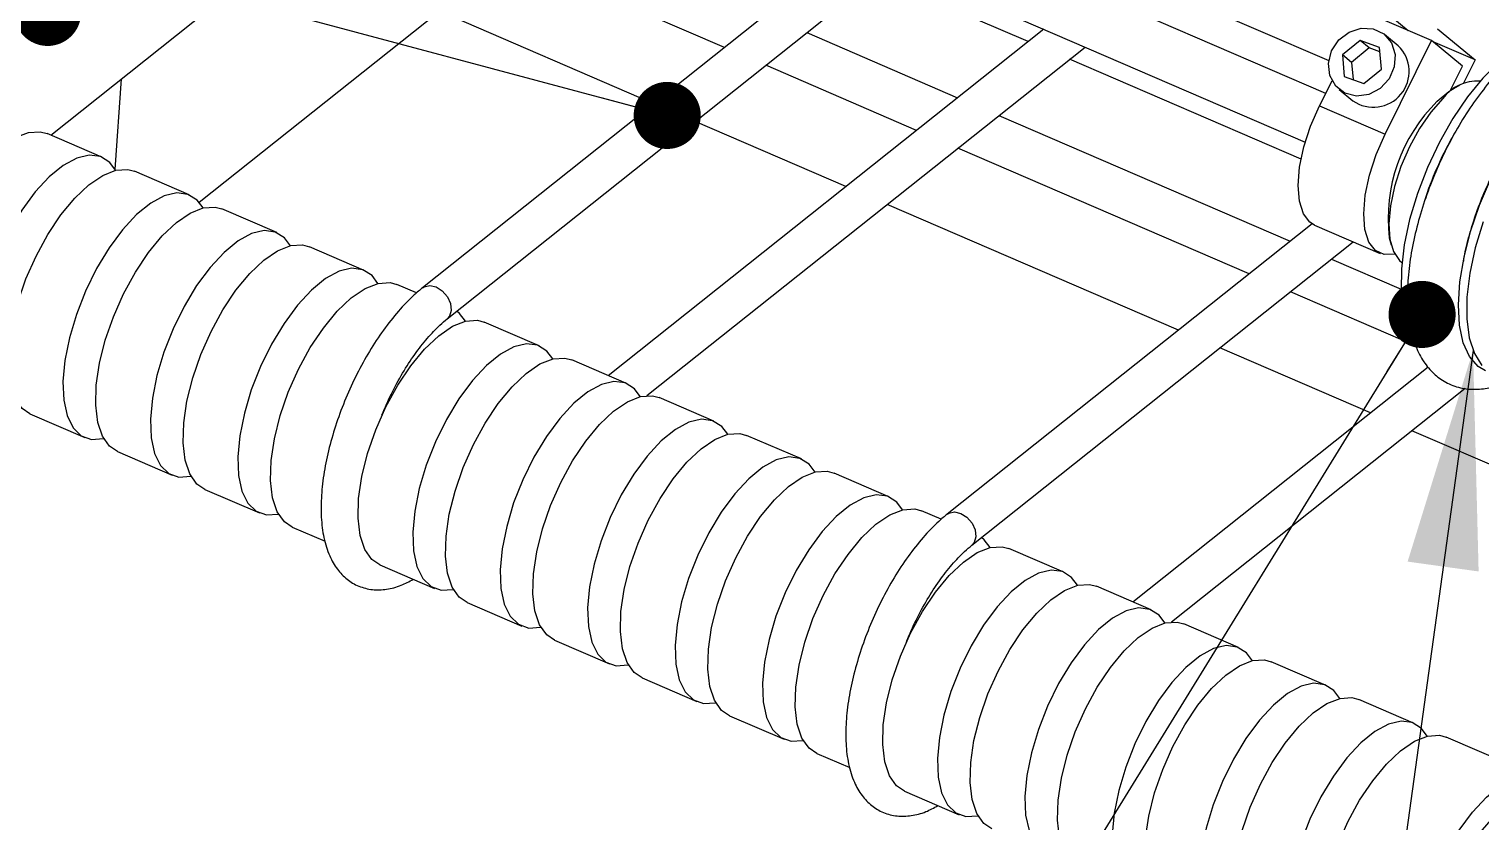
# Model space of a CAD drawing. Header units: millimetres. Extents: x 2 to 418, y 2 to 295.
# Drawn here: x 312.61 to 334.6, y 86.19 to 98.19 of the extents above; entities that cross this region are included whole.
import ezdxf

# ---------------------------------------------------------------- set-up
doc = ezdxf.new("R2010")
doc.units = ezdxf.units.MM
doc.dimstyles.new('SLDDIMSTYLE0', dxfattribs={"dimtxt": 0.18, "dimasz": 1.016, "dimexe": 0, "dimexo": 0.0625, "dimgap": 0, "dimtad": 0, "dimtih": 1, "dimtoh": 1, "dimdec": 0, "dimrnd": 1e-09, "dimzin": 0, "dimdsep": 46, "dimtxsty": 'Standard', "dimblk1": 'DOT', "dimblk2": 'DOT', "dimsah": 1, "dimcen": 0.09, "dimadec": 0, "dimazin": 0, "dimtfac": 1.016, "dimtdec": 0, "dimtofl": 0, "dimtmove": 0, "dimatfit": 3, "dimldrblk": 'DOT', "dimfxl": 1, "dimfrac": 2, "dimtolj": 1, "dimtzin": 0, "dimarcsym": 0})
doc.dimstyles.new('SLDDIMSTYLE1', dxfattribs={"dimtxt": 0.18, "dimasz": 3.302, "dimexe": 0, "dimexo": 0.0625, "dimgap": 0, "dimtad": 0, "dimtih": 1, "dimtoh": 1, "dimdec": 0, "dimrnd": 1e-09, "dimzin": 0, "dimdsep": 46, "dimtxsty": 'Standard', "dimsah": 1, "dimcen": 0.09, "dimadec": 0, "dimazin": 0, "dimtfac": 3.302, "dimtdec": 0, "dimtofl": 0, "dimtmove": 0, "dimatfit": 3, "dimfxl": 1, "dimfrac": 2, "dimtolj": 1, "dimtzin": 0, "dimarcsym": 0})

# ---------------------------------------------------------------- blocks, each defined once
blk = doc.blocks.new('_Dot')
at = {"color": 0, "linetype": 'ByBlock', "lineweight": -2}
blk.add_line((-0.5, 0), (-1, 0), dxfattribs=at)
at = {"color": 0, "linetype": 'ByBlock', "const_width": 0.5}
blk.add_lwpolyline([(-0.25, 0, 1), (0.25, 0, 1)], format="xyb", close=True, dxfattribs=at)

msp = doc.modelspace()

# ---------------------------------------------------------------- linework, layer by layer
at = {"color": 7, "linetype": 'Continuous', "lineweight": 25}
for p, q in [((332.253061, 97.22172), (322.850521, 101.276758)), ((312.942958, 96.589002), (318.230719, 100.794745)), ((322.533711, 100.542161), (331.942525, 96.484418)), ((325.072784, 99.447134), (318.574253, 94.278377)), ((318.947744, 93.808798), (325.697777, 99.177593)), ((323.147091, 97.91549), (319.765659, 99.373801)), ((327.747689, 98.006351), (325.463662, 98.991384)), ((329.740102, 98.824419), (332.299645, 97.720564)), ((332.951533, 98.625631), (333.499132, 98.173368)), ((315.189933, 95.571709), (318.828101, 98.465411)), ((322.07691, 97.064296), (318.828101, 98.465411)), ((333.856277, 98.019342), (332.863013, 98.447707)), ((327.981804, 98.19256), (321.387087, 92.947299)), ((324.393481, 98.14019), (326.677507, 97.155158)), ((333.351138, 97.941617), (333.144173, 98.112549)), ((333.944797, 98.197265), (334.51395, 97.727201)), ((321.972225, 92.646058), (328.606797, 97.923019)), ((332.772954, 98.02204), (332.50604, 97.803774)), ((332.910931, 97.908085), (332.644016, 97.689819)), ((333.067218, 97.914456), (332.772954, 98.02204)), ((332.910931, 97.908085), (332.772954, 98.02204)), ((333.072718, 97.848936), (332.910931, 97.908085)), ((333.094569, 97.588608), (333.067218, 97.914456)), ((333.151526, 96.602811), (333.856277, 98.019342)), ((334.321948, 97.634745), (333.856277, 98.019342)), ((334.51395, 97.727201), (333.877831, 98.001541)), ((326.056111, 96.660916), (323.772084, 97.645949)), ((331.878054, 96.225047), (328.372682, 97.73681)), ((332.50604, 97.803774), (332.53339, 97.477925)), ((332.644016, 97.689819), (332.50604, 97.803774)), ((332.644016, 97.689819), (332.665867, 97.429492)), ((334.135644, 97.260278), (334.321948, 97.634745)), ((334.51395, 97.727201), (334.3352, 97.367916)), ((313.917869, 96.069344), (314.014774, 97.441496)), ((332.158262, 97.031176), (332.348253, 97.413054)), ((332.53339, 97.477925), (332.827654, 97.370343)), ((332.827654, 97.370343), (333.094569, 97.588608)), ((332.456435, 97.279833), (332.6634, 97.108901)), ((334.284278, 97.342891), (334.185867, 97.289813)), ((332.158262, 97.031176), (333.151526, 96.602811)), ((324.985929, 95.809721), (322.701903, 96.794754)), ((327.3025, 96.885616), (331.714604, 94.982806)), ((313.716707, 96.255307), (312.887052, 96.613113)), ((331.093208, 94.488565), (326.681104, 96.391375)), ((315.04106, 95.684153), (314.211404, 96.041959)), ((316.365413, 95.112999), (315.535757, 95.470805)), ((330.023026, 93.63737), (325.610923, 95.54018)), ((332.04499, 95.245586), (326.52037, 90.851451)), ((332.081656, 95.226478), (333.074921, 94.798113)), ((333.213308, 95.034711), (333.242251, 94.926709)), ((317.689765, 94.541845), (316.86011, 94.899651)), ((326.893861, 90.381872), (332.667296, 94.973908)), ((332.339597, 94.713265), (333.394401, 94.25836)), ((318.482547, 94.199941), (318.184462, 94.328497)), ((333.613858, 93.401482), (331.718201, 94.219023)), ((320.338471, 93.399536), (319.508815, 93.757342)), ((332.932046, 92.382796), (330.648019, 93.367829)), ((321.662824, 92.828382), (320.833168, 93.186188)), ((333.805741, 93.07771), (329.333204, 89.520374)), ((322.987176, 92.257228), (322.157521, 92.615034)), ((329.918342, 89.219133), (334.365837, 92.756552)), ((312.627357, 92.368978), (313.457013, 92.011173)), ((324.311529, 91.686074), (323.481874, 92.04388)), ((339.092148, 89.726126), (333.557039, 92.113255)), ((313.951709, 91.797824), (314.781366, 91.440018)), ((325.635882, 91.11492), (324.806226, 91.472725)), ((315.276062, 91.22667), (316.105718, 90.868864)), ((326.428664, 90.773016), (326.130579, 90.901571)), ((316.600415, 90.655516), (317.096936, 90.441381)), ((328.284588, 89.972611), (327.454932, 90.330417)), ((317.924768, 90.084362), (318.754424, 89.726556)), ((329.60894, 89.401457), (328.779285, 89.759263)), ((319.249121, 89.513207), (320.078776, 89.155402)), ((330.933293, 88.830303), (330.103637, 89.188109)), ((320.573473, 88.942053), (321.403129, 88.584247)), ((332.257646, 88.259149), (331.42799, 88.616954)), ((321.897826, 88.370899), (322.727482, 88.013093)), ((333.581998, 87.687995), (332.752343, 88.0458)), ((323.222179, 87.799745), (324.051834, 87.441939)), ((335.484788, 86.867377), (334.076696, 87.474646)), ((324.546532, 87.228591), (325.043052, 87.014456)), ((325.870884, 86.657437), (326.70054, 86.29963))]:
    msp.add_line(p, q, dxfattribs=at)
at = {"color": 7, "linetype": 'Continuous', "lineweight": 25, "flags": 128}
for points in [[(332.341592, 97.863896), (332.450454, 98.029472), (332.606566, 98.150037), (332.788843, 98.209307), (332.972668, 98.199279), (333.133214, 98.121305), (333.248799, 97.985917), (333.303813, 97.811401), (333.290825, 97.621325), (333.211589, 97.441359), (333.076806, 97.29581), (332.904681, 97.204335), (332.71846, 97.179288), (332.543292, 97.224052), (332.402834, 97.33258), (332.316058, 97.490216), (332.294681, 97.675671), (332.341592, 97.863896)], [(335.408115, 98.000356), (335.331788, 97.975949), (335.105046, 97.86237), (334.869375, 97.686297), (334.631553, 97.452793), (334.398424, 97.168578), (334.176693, 96.841826), (333.972738, 96.481938), (333.792429, 96.099267), (333.64095, 95.704822), (333.522663, 95.309952), (333.440966, 94.926013), (333.398214, 94.564055), (333.395633, 94.234487), (333.433299, 93.946792), (333.510128, 93.709245), (333.514404, 93.700002)], [(333.94209, 97.103322), (334.117438, 97.248389), (334.185867, 97.289813)], [(334.673715, 93.019566), (334.562782, 93.08664), (334.431688, 93.236655), (334.336037, 93.446466), (334.278583, 93.710037), (334.260976, 94.019784), (334.283724, 94.366798), (334.346174, 94.741094), (334.446528, 95.131906), (334.581899, 95.527992), (334.748393, 95.917954), (334.941219, 96.290576), (335.154831, 96.635136), (335.383084, 96.941725), (335.619411, 97.201521)], [(332.081656, 95.226478), (332.011775, 95.269426), (331.913285, 95.397973), (331.853025, 95.586987), (331.834015, 95.826991), (331.85721, 96.105949), (331.921447, 96.409875), (332.023503, 96.723526), (332.158262, 97.031176)], [(334.023089, 97.143078), (333.842859, 96.939049), (333.672299, 96.691637), (333.519386, 96.412411), (333.391269, 96.11443), (333.293939, 95.811625), (333.231948, 95.518155), (333.208193, 95.247743), (333.223786, 95.013033), (333.277996, 94.824999), (333.368291, 94.692434), (333.406063, 94.661489)], [(311.303005, 92.940132), (311.184067, 93.020514), (311.076478, 93.172893), (311.005701, 93.383233), (310.974294, 93.643933), (310.983396, 93.945573), (311.032673, 94.277249), (311.120347, 94.626974), (311.24325, 94.982108), (311.396937, 95.329814), (311.575854, 95.657525), (311.773537, 95.953401), (311.982839, 96.206743), (312.196195, 96.408398), (312.405896, 96.551076), (312.60436, 96.62962), (312.784416, 96.641192), (312.887052, 96.613113)], [(333.296379, 94.788082), (333.295283, 94.787799), (333.136819, 94.779427), (333.005039, 94.841061), (332.90655, 94.969608), (332.846289, 95.158622), (332.82728, 95.398625), (332.850474, 95.677584), (332.914711, 95.981509), (333.016767, 96.29516), (333.151526, 96.602811)], [(313.924758, 96.057511), (313.835644, 96.174925), (313.69513, 96.263832), (313.526769, 96.286055), (313.336648, 96.240792), (313.131638, 96.129678), (312.919146, 95.956729), (312.706856, 95.728195), (312.502439, 95.452338), (312.313281, 95.139125), (312.146223, 94.79988), (312.007299, 94.446861), (311.901533, 94.09283), (311.832745, 93.75058)], [(312.627357, 92.368978), (312.508419, 92.44936), (312.40083, 92.601739), (312.330054, 92.812079), (312.298647, 93.072779), (312.307748, 93.374419), (312.357025, 93.706095), (312.4447, 94.055819), (312.567602, 94.410954), (312.721289, 94.75866), (312.900206, 95.086371), (313.097889, 95.382247), (313.307191, 95.635589), (313.520548, 95.837244), (313.730248, 95.979922), (313.928713, 96.058466), (314.108768, 96.070038), (314.211404, 96.041959)], [(315.249111, 95.486357), (315.159997, 95.60377), (315.019483, 95.692678), (314.851122, 95.714901), (314.661001, 95.669638), (314.455991, 95.558524), (314.243499, 95.385574), (314.031209, 95.157041), (313.826792, 94.881184), (313.637634, 94.567971), (313.470576, 94.228725), (313.331652, 93.875707), (313.225886, 93.521676), (313.157098, 93.179426)], [(313.951709, 91.797824), (313.832772, 91.878206), (313.725183, 92.030585), (313.654406, 92.240925), (313.622999, 92.501625), (313.6321, 92.803265), (313.681378, 93.134941), (313.769052, 93.484665), (313.891955, 93.839799), (314.045642, 94.187506), (314.224558, 94.515217), (314.422242, 94.811093), (314.631543, 95.064435), (314.8449, 95.26609), (315.0546, 95.408768), (315.253065, 95.487312), (315.433121, 95.498884), (315.535757, 95.470805)], [(334.634215, 95.276457), (334.515927, 94.881586), (334.43423, 94.497648), (334.391478, 94.135689), (334.388897, 93.806121), (334.426563, 93.518426), (334.503392, 93.280879), (334.617175, 93.100316)], [(316.573464, 94.915203), (316.48435, 95.032616), (316.343836, 95.121524), (316.175475, 95.143747), (315.985354, 95.098483), (315.780344, 94.98737), (315.567852, 94.81442), (315.355562, 94.585887), (315.151145, 94.310029), (314.961987, 93.996817), (314.794929, 93.657571), (314.656005, 93.304553), (314.550239, 92.950522), (314.481451, 92.608271)], [(315.276062, 91.22667), (315.157125, 91.307052), (315.049536, 91.45943), (314.978759, 91.669771), (314.947352, 91.930471), (314.956453, 92.232111), (315.005731, 92.563786), (315.093405, 92.913511), (315.216308, 93.268645), (315.369995, 93.616352), (315.548911, 93.944063), (315.746595, 94.239938), (315.955896, 94.493281), (316.169253, 94.694935), (316.378953, 94.837613), (316.577418, 94.916158), (316.757474, 94.92773), (316.86011, 94.899651)], [(317.897816, 94.344049), (317.808702, 94.461462), (317.668188, 94.55037), (317.499827, 94.572593), (317.309706, 94.527329), (317.104696, 94.416216), (316.892205, 94.243266), (316.679915, 94.014733), (316.475497, 93.738875), (316.28634, 93.425663), (316.119281, 93.086417), (315.980357, 92.733399), (315.874592, 92.379368), (315.805804, 92.037117)], [(316.600415, 90.655516), (316.481477, 90.735898), (316.373888, 90.888276), (316.303112, 91.098617), (316.271705, 91.359317), (316.280806, 91.660957), (316.330083, 91.992632), (316.417758, 92.342357), (316.54066, 92.697491), (316.694347, 93.045197), (316.873264, 93.372909), (317.070947, 93.668784), (317.280249, 93.922127), (317.493606, 94.123781), (317.703306, 94.266459), (317.901771, 94.345004), (318.081826, 94.356576), (318.184462, 94.328497)], [(319.222169, 93.772894), (319.133055, 93.890308), (319.093242, 93.924522)], [(317.924768, 90.084362), (317.80583, 90.164744), (317.698241, 90.317122), (317.627465, 90.527462), (317.596058, 90.788162), (317.605159, 91.089802), (317.654436, 91.421478), (317.742111, 91.771203), (317.865013, 92.126337), (318.0187, 92.474043), (318.197617, 92.801755), (318.3953, 93.09763), (318.604602, 93.350973), (318.817959, 93.552627), (319.027659, 93.695305), (319.226124, 93.77385), (319.406179, 93.785421), (319.508815, 93.757342)], [(320.546522, 93.20174), (320.457408, 93.319154), (320.316894, 93.408061), (320.148533, 93.430284), (319.958412, 93.385021), (319.753402, 93.273907), (319.54091, 93.100957), (319.32862, 92.872424), (319.124203, 92.596567), (318.935045, 92.283354), (318.767987, 91.944109), (318.629063, 91.59109), (318.523297, 91.237059), (318.454509, 90.894809)], [(313.157098, 93.179426), (313.127776, 92.861327), (313.138979, 92.578878), (313.190303, 92.342286), (313.279891, 92.160102), (313.404508, 92.03891), (313.559648, 91.983093), (313.739704, 91.994665), (313.743659, 91.99562)], [(319.249121, 89.513207), (319.130183, 89.593589), (319.022594, 89.745968), (318.951817, 89.956308), (318.92041, 90.217008), (318.929512, 90.518648), (318.978789, 90.850324), (319.066463, 91.200049), (319.189366, 91.555183), (319.343053, 91.902889), (319.52197, 92.230601), (319.719653, 92.526476), (319.928955, 92.779819), (320.142311, 92.981473), (320.352012, 93.124151), (320.550476, 93.202695), (320.730532, 93.214267), (320.833168, 93.186188)], [(321.870874, 92.630586), (321.78176, 92.747999), (321.641247, 92.836907), (321.472886, 92.85913), (321.282764, 92.813867), (321.077754, 92.702753), (320.865263, 92.529803), (320.652973, 92.30127), (320.448556, 92.025413), (320.259398, 91.7122), (320.092339, 91.372955), (319.953416, 91.019936), (319.84765, 90.665905), (319.778862, 90.323655)], [(314.481451, 92.608271), (314.452129, 92.290173), (314.463332, 92.007723), (314.514656, 91.771132), (314.604244, 91.588947), (314.728861, 91.467756), (314.884001, 91.411938), (315.064057, 91.423511), (315.068012, 91.424466)], [(320.573473, 88.942053), (320.454536, 89.022435), (320.346947, 89.174813), (320.27617, 89.385154), (320.244763, 89.645854), (320.253864, 89.947494), (320.303142, 90.27917), (320.390816, 90.628894), (320.513719, 90.984028), (320.667406, 91.331735), (320.846322, 91.659446), (321.044006, 91.955322), (321.253308, 92.208664), (321.466664, 92.410319), (321.676364, 92.552997), (321.874829, 92.631541), (322.054885, 92.643113), (322.157521, 92.615034)], [(323.195227, 92.059432), (323.106113, 92.176845), (322.965599, 92.265753), (322.797239, 92.287976), (322.607117, 92.242713), (322.402107, 92.131599), (322.189616, 91.958649), (321.977326, 91.730116), (321.772908, 91.454258), (321.583751, 91.141046), (321.416692, 90.8018), (321.277769, 90.448782), (321.172003, 90.094751), (321.103215, 89.752501)], [(315.805804, 92.037117), (315.776481, 91.719019), (315.787684, 91.436569), (315.839008, 91.199978), (315.928597, 91.017793), (316.053213, 90.896602), (316.208353, 90.840784), (316.388409, 90.852357), (316.392364, 90.853312)], [(321.897826, 88.370899), (321.778889, 88.451281), (321.6713, 88.603659), (321.600523, 88.814), (321.569116, 89.0747), (321.578217, 89.37634), (321.627494, 89.708015), (321.715169, 90.05774), (321.838072, 90.412874), (321.991759, 90.76058), (322.170675, 91.088292), (322.368358, 91.384167), (322.57766, 91.63751), (322.791017, 91.839164), (323.000717, 91.981842), (323.199182, 92.060387), (323.379238, 92.071959), (323.481874, 92.04388)], [(324.51958, 91.488278), (324.430466, 91.605691), (324.289952, 91.694599), (324.121591, 91.716822), (323.93147, 91.671558), (323.72646, 91.560445), (323.513969, 91.387495), (323.301679, 91.158962), (323.097261, 90.883104), (322.908103, 90.569892), (322.741045, 90.230646), (322.602121, 89.877628), (322.496355, 89.523597), (322.427567, 89.181346)], [(323.222179, 87.799745), (323.103241, 87.880127), (322.995652, 88.032505), (322.924876, 88.242846), (322.893469, 88.503546), (322.90257, 88.805186), (322.951847, 89.136861), (323.039522, 89.486586), (323.162424, 89.84172), (323.316111, 90.189426), (323.495028, 90.517138), (323.692711, 90.813013), (323.902013, 91.066356), (324.11537, 91.26801), (324.32507, 91.410688), (324.523535, 91.489233), (324.70359, 91.500805), (324.806226, 91.472725)], [(325.843933, 90.917123), (325.754819, 91.034537), (325.614305, 91.123444), (325.445944, 91.145668), (325.255823, 91.100404), (325.050812, 90.98929), (324.838321, 90.816341), (324.626031, 90.587808), (324.421614, 90.31195), (324.232456, 89.998737), (324.065397, 89.659492), (323.926474, 89.306474), (323.820708, 88.952442), (323.75192, 88.610192)], [(318.454509, 90.894809), (318.425187, 90.57671), (318.43639, 90.294261), (318.487714, 90.057669), (318.577302, 89.875485), (318.701919, 89.754294), (318.857059, 89.698476), (319.037115, 89.710048), (319.04107, 89.711003)], [(324.546532, 87.228591), (324.427594, 87.308973), (324.320005, 87.461351), (324.249228, 87.671691), (324.217821, 87.932391), (324.226923, 88.234032), (324.2762, 88.565707), (324.363874, 88.915432), (324.486777, 89.270566), (324.640464, 89.618272), (324.819381, 89.945984), (325.017064, 90.241859), (325.226366, 90.495202), (325.439722, 90.696856), (325.649422, 90.839534), (325.847887, 90.918079), (326.027943, 90.929651), (326.130579, 90.901571)], [(327.168285, 90.345969), (327.079171, 90.463383), (327.039358, 90.497597)], [(319.778862, 90.323655), (319.749539, 90.005556), (319.760743, 89.723107), (319.812066, 89.486515), (319.901655, 89.304331), (320.026271, 89.183139), (320.181411, 89.127322), (320.361468, 89.138894), (320.365422, 89.139849)], [(325.870884, 86.657437), (325.751947, 86.737819), (325.644358, 86.890197), (325.573581, 87.100537), (325.542174, 87.361237), (325.551275, 87.662877), (325.600553, 87.994553), (325.688227, 88.344278), (325.81113, 88.699412), (325.964817, 89.047118), (326.143733, 89.37483), (326.341417, 89.670705), (326.550718, 89.924048), (326.764075, 90.125702), (326.973775, 90.26838), (327.17224, 90.346924), (327.352296, 90.358496), (327.454932, 90.330417)], [(328.492638, 89.774815), (328.403524, 89.892228), (328.26301, 89.981136), (328.09465, 90.003359), (327.904528, 89.958096), (327.699518, 89.846982), (327.487027, 89.674032), (327.274737, 89.445499), (327.07032, 89.169642), (326.881162, 88.856429), (326.714103, 88.517183), (326.57518, 88.164165), (326.469414, 87.810134), (326.400626, 87.467884)], [(321.103215, 89.752501), (321.073892, 89.434402), (321.085095, 89.151953), (321.136419, 88.915361), (321.226008, 88.733176), (321.350624, 88.611985), (321.505764, 88.556167), (321.685821, 88.56774), (321.689775, 88.568695)], [(327.195237, 86.086282), (327.0763, 86.166664), (326.968711, 86.319042), (326.897934, 86.529383), (326.866527, 86.790083), (326.875628, 87.091723), (326.924906, 87.423399), (327.01258, 87.773123), (327.135483, 88.128257), (327.28917, 88.475964), (327.468086, 88.803675), (327.66577, 89.099551), (327.875071, 89.352893), (328.088428, 89.554548), (328.298128, 89.697225), (328.496593, 89.77577), (328.676649, 89.787342), (328.779285, 89.759263)], [(329.816991, 89.203661), (329.727877, 89.321074), (329.587363, 89.409982), (329.419002, 89.432205), (329.228881, 89.386941), (329.023871, 89.275828), (328.81138, 89.102878), (328.59909, 88.874345), (328.394672, 88.598487), (328.205515, 88.285275), (328.038456, 87.946029), (327.899532, 87.593011), (327.793766, 87.23898), (327.724978, 86.896729)], [(322.427567, 89.181346), (322.398245, 88.863248), (322.409448, 88.580798), (322.460772, 88.344206), (322.550361, 88.162022), (322.674977, 88.040831), (322.830117, 87.985013), (323.010173, 87.996586), (323.014128, 87.997541)], [(328.51959, 85.515128), (328.400652, 85.59551), (328.293063, 85.747888), (328.222286, 85.958229), (328.190879, 86.218929), (328.199981, 86.520569), (328.249258, 86.852244), (328.336932, 87.201969), (328.459835, 87.557103), (328.613522, 87.90481), (328.792439, 88.232521), (328.990122, 88.528397), (329.199424, 88.781739), (329.41278, 88.983394), (329.62248, 89.126071), (329.820945, 89.204616), (330.001001, 89.216188), (330.103637, 89.188109)], [(331.141344, 88.632507), (331.05223, 88.74992), (330.911716, 88.838827), (330.743355, 88.861051), (330.553234, 88.815787), (330.348224, 88.704673), (330.135733, 88.531724), (329.923443, 88.303191), (329.719025, 88.027333), (329.529867, 87.71412), (329.362809, 87.374875), (329.223885, 87.021857), (329.118119, 86.667825), (329.049331, 86.325575)], [(329.843943, 84.943974), (329.725005, 85.024356), (329.617416, 85.176734), (329.546639, 85.387075), (329.515232, 85.647775), (329.524333, 85.949415), (329.573611, 86.28109), (329.661285, 86.630815), (329.784188, 86.985949), (329.937875, 87.333655), (330.116792, 87.661367), (330.314475, 87.957242), (330.523777, 88.210585), (330.737133, 88.412239), (330.946833, 88.554917), (331.145298, 88.633462), (331.325354, 88.645034), (331.42799, 88.616954)], [(323.75192, 88.610192), (323.722598, 88.292094), (323.733801, 88.009644), (323.785125, 87.773052), (323.874713, 87.590868), (323.99933, 87.469677), (324.15447, 87.413859), (324.334526, 87.425432), (324.338481, 87.426386)], [(332.465696, 88.061353), (332.376582, 88.178766), (332.236068, 88.267673), (332.067708, 88.289897), (331.877586, 88.244633), (331.672576, 88.133519), (331.460085, 87.96057), (331.247795, 87.732037), (331.043378, 87.456179), (330.85422, 87.142966), (330.687161, 86.803721), (330.548238, 86.450703), (330.442472, 86.096671), (330.373684, 85.754421)], [(331.168296, 84.37282), (331.049358, 84.453202), (330.941769, 84.60558), (330.870992, 84.81592), (330.839585, 85.07662), (330.848686, 85.37826), (330.897964, 85.709936), (330.985638, 86.059661), (331.108541, 86.414795), (331.262228, 86.762501), (331.441145, 87.090213), (331.638828, 87.386088), (331.84813, 87.639431), (332.061486, 87.841085), (332.271186, 87.983763), (332.469651, 88.062308), (332.649707, 88.073879), (332.752343, 88.0458)], [(333.790049, 87.490198), (333.700935, 87.607612), (333.560421, 87.696519), (333.39206, 87.718743), (333.201939, 87.673479), (332.996928, 87.562365), (332.784437, 87.389416), (332.572147, 87.160883), (332.36773, 86.885025), (332.178572, 86.571812), (332.011513, 86.232567), (331.87259, 85.879549), (331.766824, 85.525517), (331.698036, 85.183267)], [(326.400626, 87.467884), (326.371303, 87.149785), (326.382506, 86.867336), (326.43383, 86.630744), (326.523419, 86.44856), (326.648035, 86.327368), (326.803175, 86.271551), (326.983232, 86.283123), (326.987186, 86.284078)], [(332.492649, 83.801665), (332.373711, 83.882047), (332.266122, 84.034425), (332.195345, 84.244766), (332.163938, 84.505466), (332.173039, 84.807106), (332.222317, 85.138782), (332.309991, 85.488506), (332.432894, 85.84364), (332.586581, 86.191347), (332.765498, 86.519058), (332.963181, 86.814934), (333.172483, 87.068276), (333.385839, 87.269931), (333.595539, 87.412609), (333.794004, 87.491153), (333.97406, 87.502725), (334.076696, 87.474646)], [(327.724978, 86.896729), (327.695656, 86.578631), (327.706859, 86.296182), (327.758183, 86.05959), (327.847772, 85.877405), (327.972388, 85.756214), (328.127528, 85.700396), (328.307584, 85.711969), (328.311539, 85.712924)], [(333.600826, 84.36265), (333.669614, 84.7049), (333.77538, 85.058931), (333.914304, 85.41195), (334.081362, 85.751195), (334.27052, 86.064408), (334.474938, 86.340265), (334.687228, 86.568798), (334.899719, 86.741748), (335.104729, 86.852862), (335.29485, 86.898125), (335.463211, 86.875902), (335.484788, 86.867377)], [(329.049331, 86.325575), (329.020009, 86.007477), (329.031212, 85.725027), (329.082536, 85.488435), (329.172125, 85.306251), (329.296741, 85.18506), (329.451881, 85.129242), (329.631937, 85.140815), (329.635892, 85.14177)]]:
    msp.add_lwpolyline(points, dxfattribs=at)
at = {"color": 8, "linetype": 'Continuous', "lineweight": 25, "flags": 128}
for points in [[(318.574299, 94.278413), (318.597726, 94.293661), (318.68206, 94.312368), (318.778412, 94.290154), (318.872113, 94.230403), (318.948898, 94.142211), (318.997077, 94.039005), (319.009315, 93.936496), (318.983749, 93.85029), (318.948143, 93.809115)], [(326.520416, 90.851488), (326.543842, 90.866736), (326.628176, 90.885442), (326.724529, 90.863229), (326.81823, 90.803478), (326.895014, 90.715286), (326.943193, 90.61208), (326.955431, 90.50957), (326.929866, 90.423365), (326.894259, 90.38219)]]:
    msp.add_lwpolyline(points, dxfattribs=at)
at = {"color": 7, "linetype": 'Continuous', "lineweight": 25}
for centre, radius, start, end in [((332.973536, 97.553119), 0.541769, 235.0786845, 45.8148152), ((334.549854, 96.749326), 0.657665, 86.5354171, 143.2221843), ((335.699574, 95.321469), 2.502748, 134.605505, 186.5792498), ((339.172138, 93.801971), 5.714511, 151.2786862, 161.7190005), ((337.262371, 83.904962), 3.416983, 131.1790665, 172.3797261)]:
    msp.add_arc(centre, radius, start, end, dxfattribs=at)
for points, knots in [([(334.967072, 97.646155), (334.961273, 97.641054), (334.868821, 97.55972), (334.698601, 97.358004), (334.461305, 97.045585), (334.242835, 96.69684), (334.045436, 96.325847), (333.872732, 95.938247), (333.727902, 95.542223), (333.613983, 95.145369), (333.533684, 94.755113), (333.489556, 94.378053), (333.484412, 94.019812), (333.52214, 93.6853), (333.60405, 93.396379), (333.726253, 93.158917), (333.879093, 92.975793), (334.06828, 92.837539), (334.287485, 92.754107), (334.523478, 92.731731), (334.762419, 92.764632), (335.006038, 92.856793), (335.172542, 92.940011), (335.256703, 93.006317), (335.258536, 93.007761)], [0, 0, 0, 0, 0.003585849, 0.057169674, 0.110144218, 0.162609612, 0.214748798, 0.266731953, 0.318712951, 0.370802576, 0.423156969, 0.475973026, 0.529495824, 0.58399106, 0.639507032, 0.686376592, 0.729816282, 0.771333936, 0.815494603, 0.858505937, 0.902154854, 0.948610438, 0.998881067, 1, 1, 1, 1]), ([(334.341408, 94.682561), (334.346633, 94.716854), (334.367712, 94.855185), (334.436668, 95.119217), (334.547141, 95.46294), (334.687277, 95.807912), (334.849917, 96.1424), (335.030848, 96.450021), (335.161422, 96.650474), (335.229867, 96.733538), (335.232737, 96.737021)], [0, 0, 0, 0, 0.051169077, 0.206408984, 0.36320718, 0.520888531, 0.678870926, 0.83649691, 0.993142741, 1, 1, 1, 1]), ([(318.574253, 94.278377), (318.531567, 94.242869), (318.407205, 94.139422), (318.206642, 93.930611), (317.979069, 93.642913), (317.767475, 93.320874), (317.575691, 92.973193), (317.407479, 92.607575), (317.26642, 92.232357), (317.155781, 91.855901), (317.078423, 91.486332), (317.036877, 91.131065), (317.033727, 90.796516), (317.072361, 90.488299), (317.153519, 90.226626), (317.2734, 90.016436), (317.423098, 89.859808), (317.60611, 89.751259), (317.813484, 89.699147), (318.033127, 89.707124), (318.24062, 89.760042), (318.373118, 89.831963), (318.433727, 89.864862)], [0, 0, 0, 0, 0.028919839, 0.084254917, 0.139039607, 0.193320505, 0.247266442, 0.301041235, 0.354790994, 0.408625801, 0.46268108, 0.517136901, 0.572219633, 0.628180525, 0.685071981, 0.733300763, 0.778210163, 0.821632441, 0.867438235, 0.912785789, 0.960104962, 1, 1, 1, 1]), ([(317.957891, 92.355096), (318.004656, 92.462618), (318.099544, 92.680784), (318.269299, 92.989319), (318.453142, 93.273153), (318.644404, 93.517985), (318.811968, 93.695119), (318.910281, 93.777432), (318.947744, 93.808798)], [0, 0, 0, 0, 0.175603087, 0.356301879, 0.536262026, 0.714858952, 0.89134632, 1, 1, 1, 1]), ([(326.52037, 90.851451), (326.477684, 90.815944), (326.353321, 90.712497), (326.152759, 90.503686), (325.925185, 90.215988), (325.713591, 89.893949), (325.521807, 89.546268), (325.353596, 89.18065), (325.212537, 88.805432), (325.101898, 88.428976), (325.024539, 88.059407), (324.982993, 87.70414), (324.979843, 87.369591), (325.018477, 87.061374), (325.099636, 86.7997), (325.219517, 86.589511), (325.369215, 86.432883), (325.552226, 86.324334), (325.759601, 86.272221), (325.979244, 86.280199), (326.186737, 86.333117), (326.319234, 86.405038), (326.379843, 86.437937)], [0, 0, 0, 0, 0.028919839, 0.084254917, 0.139039607, 0.193320505, 0.247266442, 0.301041235, 0.354790994, 0.408625802, 0.46268108, 0.517136901, 0.572219632, 0.628180525, 0.685071982, 0.733300763, 0.778210163, 0.82163243, 0.867438235, 0.912785789, 0.960104962, 1, 1, 1, 1]), ([(325.904007, 88.92817), (325.950773, 89.035693), (326.045661, 89.253859), (326.215416, 89.562393), (326.399258, 89.846228), (326.590521, 90.09106), (326.758084, 90.268193), (326.856398, 90.350507), (326.893861, 90.381872)], [0, 0, 0, 0, 0.175603088, 0.356301879, 0.536262029, 0.714858951, 0.89134632, 1, 1, 1, 1])]:
    msp.add_open_spline(points, degree=3, knots=knots, dxfattribs=at)

# ---------------------------------------------------------------- leaders
at = {"color": 7, "linetype": 'Continuous', "lineweight": 0}
for points, dimstyle in [([(322.278979, 96.887101), (282.997122, 107.386856)], 'SLDDIMSTYLE0'), ([(312.895104, 98.446809), (274.876011, 98.97775)], 'SLDDIMSTYLE0'), ([(333.711733, 93.874206), (318.85877, 69.773294)], 'SLDDIMSTYLE0'), ([(334.483139, 93.328684), (331.312087, 70.443954)], 'SLDDIMSTYLE1')]:
    msp.add_leader(points, dimstyle=dimstyle, dxfattribs=at)

doc.saveas('drawing.dxf')
